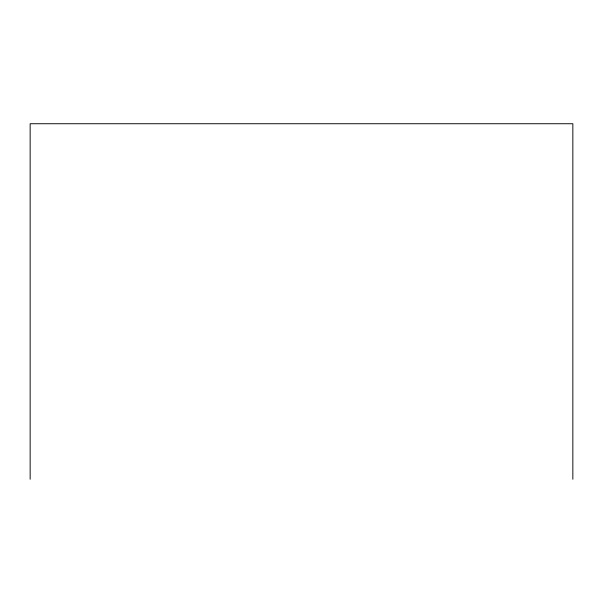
<?xml version="1.0" encoding="UTF-8"?>
<svg xmlns="http://www.w3.org/2000/svg" width="603" height="603" viewBox="0 0 603 603"><rect width="100%" height="100%" fill="white"/><g stroke="black" fill="none" stroke-linecap="round" stroke-linejoin="round"><path stroke-width="0.9" d="M572.85 479.264L572.85 123.736L30.15 123.736L30.15 479.264"/></g></svg>
